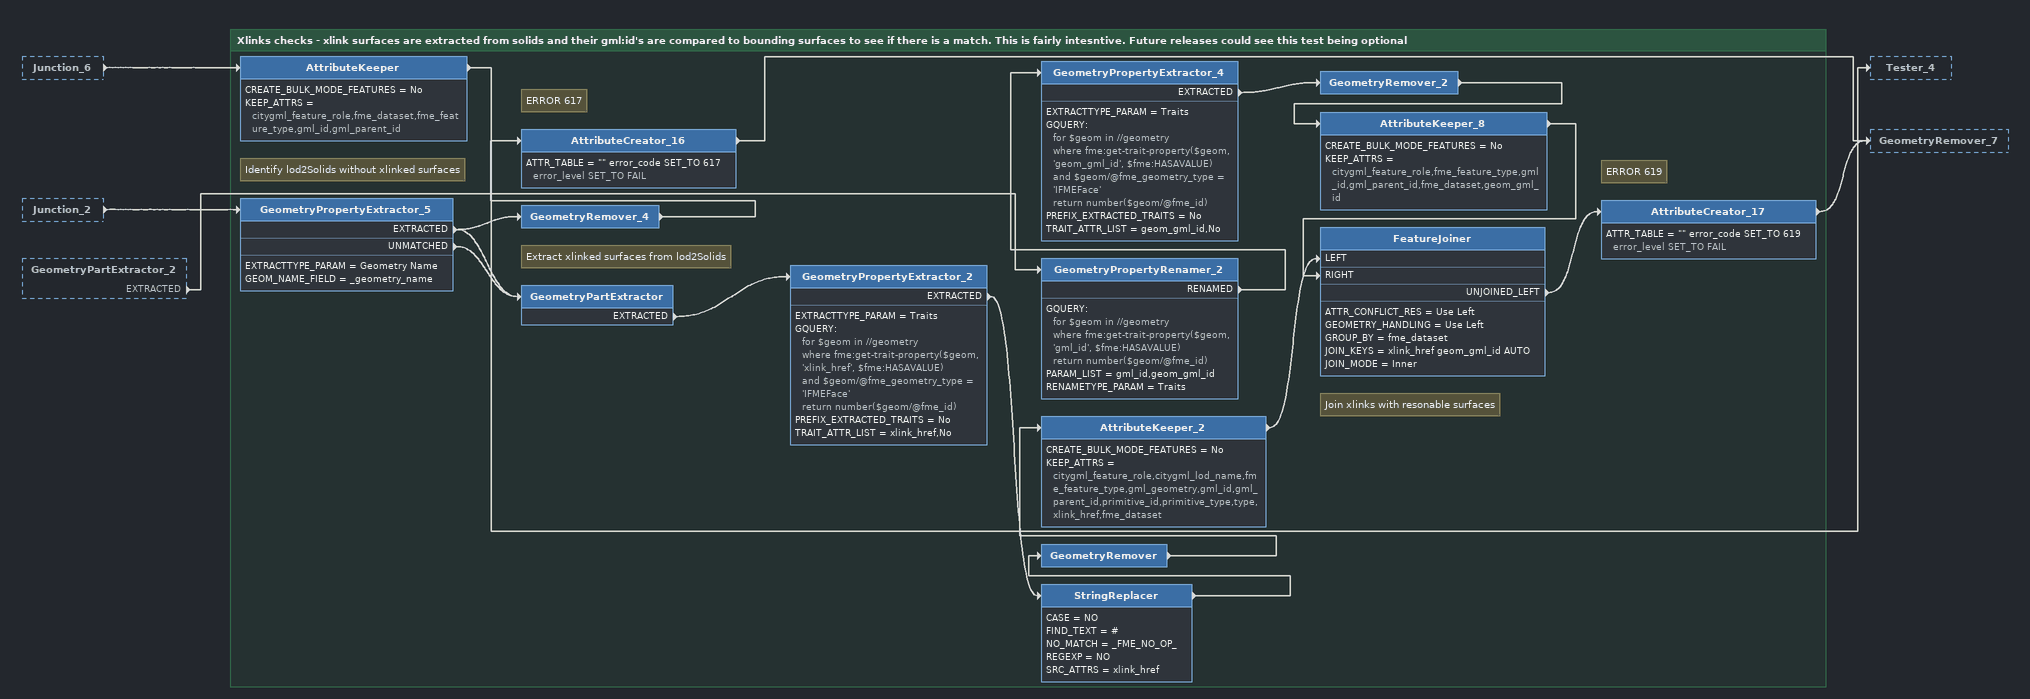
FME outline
Junction_6 [outside]
    -> AttributeKeeper
Junction_2 [outside]
    -> GeometryPropertyExtractor_5
GeometryPartExtractor_2 [outside]
    EXTRACTED -> GeometryPropertyRenamer_2

Bookmark: Xlinks checks - xlink surfaces are extracted from solids and their gml:id's are compared to bounding surfaces to see if there is a match. This is fairly intesntive. Future releases could see this test being optional
AttributeKeeper
    CREATE_BULK_MODE_FEATURES = No
    KEEP_ATTRS = citygml_feature_role,fme_dataset,fme_feature_type,gml_id,gml_parent_id
    -> Tester_4
GeometryPropertyRenamer_2
    GQUERY:
      for $geom in //geometry
      where fme:get-trait-property($geom, 'gml_id', $fme:HASAVALUE)
      return number($geom/@fme_id)
    PARAM_LIST = gml_id,geom_gml_id
    RENAMETYPE_PARAM = Traits
    RENAMED -> GeometryPropertyExtractor_4
GeometryPropertyExtractor_4
    EXTRACTTYPE_PARAM = Traits
    GQUERY:
      for $geom in //geometry
      where fme:get-trait-property($geom, 'geom_gml_id', $fme:HASAVALUE)
      and $geom/@fme_geometry_type = 'IFMEFace'
      return number($geom/@fme_id)
    PREFIX_EXTRACTED_TRAITS = No
    TRAIT_ATTR_LIST = geom_gml_id,No
    EXTRACTED -> GeometryRemover_2
GeometryRemover_2
    -> AttributeKeeper_8
AttributeKeeper_8
    CREATE_BULK_MODE_FEATURES = No
    KEEP_ATTRS = citygml_feature_role,fme_feature_type,gml_id,gml_parent_id,fme_dataset,geom_gml_id
    -> FeatureJoiner [RIGHT]
Note: Identify lod2Solids without xlinked surfaces
GeometryPropertyExtractor_5
    EXTRACTTYPE_PARAM = Geometry Name
    GEOM_NAME_FIELD = _geometry_name
    EXTRACTED -> GeometryPartExtractor
    EXTRACTED -> GeometryRemover_4
    UNMATCHED -> GeometryPartExtractor
GeometryRemover_4
    -> AttributeCreator_16
Note: ERROR 617
AttributeCreator_16
    ATTR_TABLE = "" error_code SET_TO 617  error_level SET_TO FAIL
    -> GeometryRemover_7
Note: Extract xlinked surfaces from lod2Solids
GeometryPartExtractor
    EXTRACTED -> GeometryPropertyExtractor_2
GeometryPropertyExtractor_2
    EXTRACTTYPE_PARAM = Traits
    GQUERY:
      for $geom in //geometry
      where fme:get-trait-property($geom, 'xlink_href', $fme:HASAVALUE)
      and $geom/@fme_geometry_type = 'IFMEFace'
      return number($geom/@fme_id)
    PREFIX_EXTRACTED_TRAITS = No
    TRAIT_ATTR_LIST = xlink_href,No
    EXTRACTED -> StringReplacer
StringReplacer
    CASE = NO
    FIND_TEXT = #
    NO_MATCH = _FME_NO_OP_
    REGEXP = NO
    SRC_ATTRS = xlink_href
    -> GeometryRemover
GeometryRemover
    -> AttributeKeeper_2
AttributeKeeper_2
    CREATE_BULK_MODE_FEATURES = No
    KEEP_ATTRS = citygml_feature_role,citygml_lod_name,fme_feature_type,gml_geometry,gml_id,gml_parent_id,primitive_id,primitive_type,type,xlink_href,fme_dataset
    -> FeatureJoiner [LEFT]
Note: Join xlinks with resonable surfaces
FeatureJoiner
    ATTR_CONFLICT_RES = Use Left
    GEOMETRY_HANDLING = Use Left
    GROUP_BY = fme_dataset
    JOIN_KEYS = xlink_href geom_gml_id AUTO
    JOIN_MODE = Inner
    UNJOINED_LEFT -> AttributeCreator_17
Note: ERROR 619
AttributeCreator_17
    ATTR_TABLE = "" error_code SET_TO 619  error_level SET_TO FAIL
    -> GeometryRemover_7
